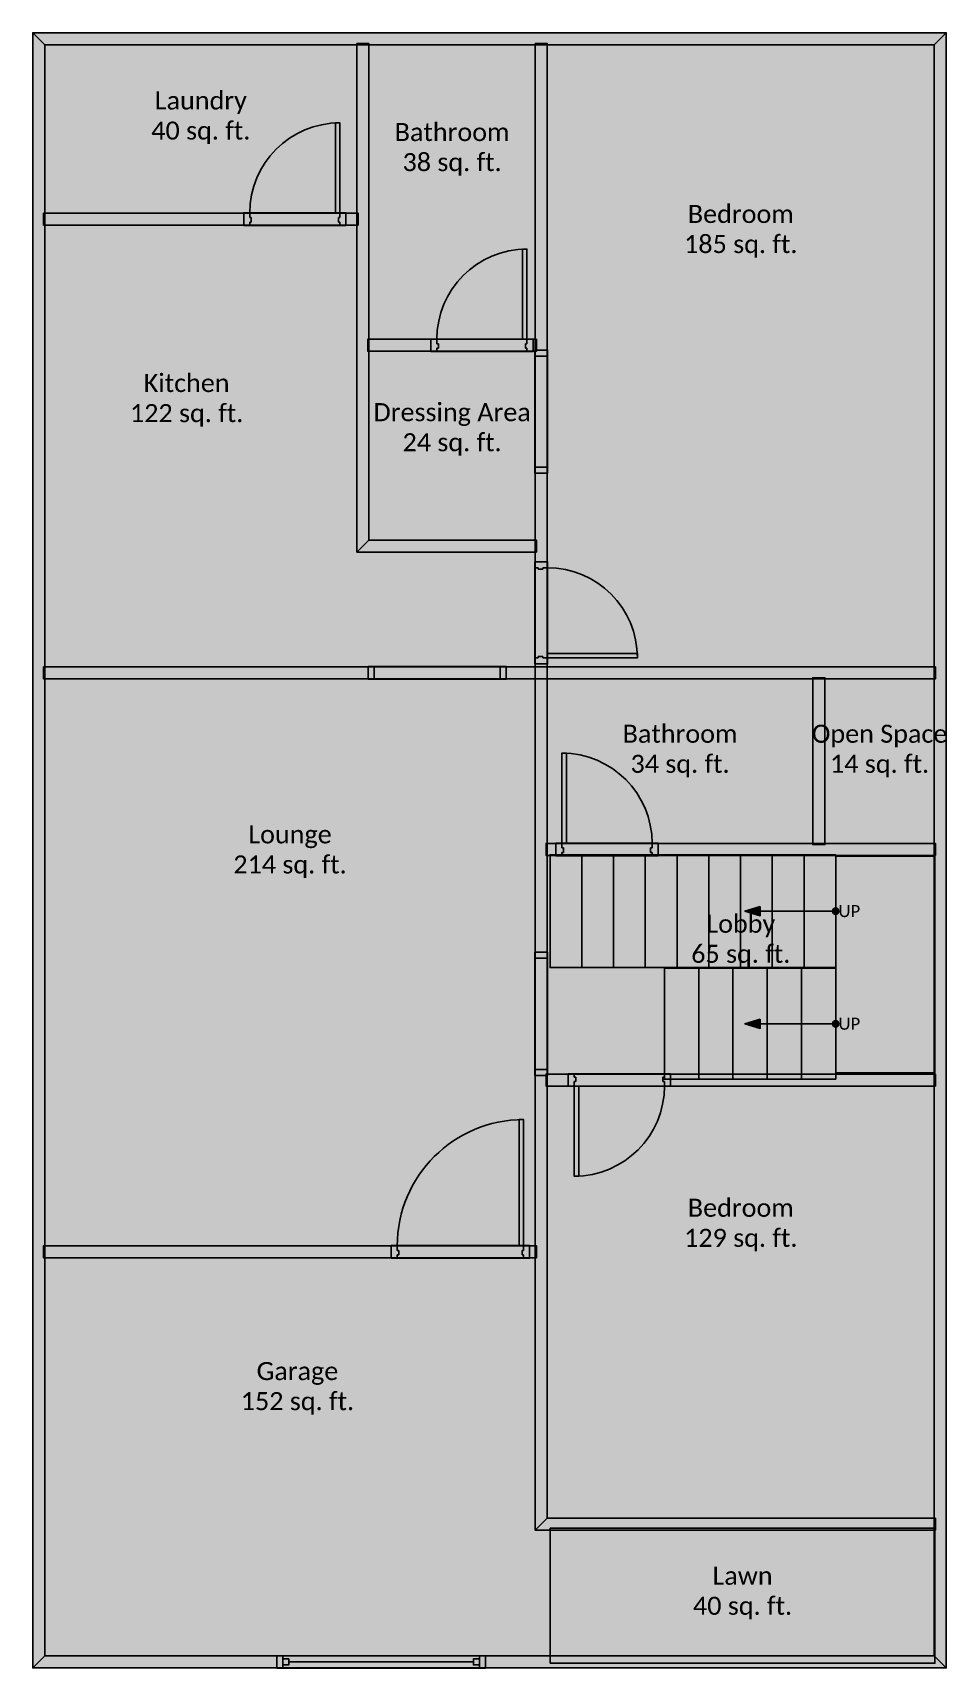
# Model space of a CAD drawing. Extents: x 0 to 25.4, y 0.2 to 45.5.
import ezdxf

# ---------------------------------------------------------------- set-up
doc = ezdxf.new("R2010")
doc.units = 0
doc.header["$MEASUREMENT"] = 0
doc.layers.get('0').update_dxf_attribs({"linetype": 'CONTINUOUS'})
for name, color, linetype in [('BUILDING_ENVELOPE', 7, 'CONTINUOUS'), ('SPACE', 7, 'CONTINUOUS'), ('STAIR', 7, 'CONTINUOUS')]:
    doc.layers.add(name, color=color, linetype=linetype)
doc.styles.get("Standard").update_dxf_attribs({"font": 'txt.shx'})

msp = doc.modelspace()

# ---------------------------------------------------------------- hatches: boundary and pattern name
msp.add_hatch(color=134).paths.add_polyline_path([(22.292, 16.668), (25.042, 16.668), (25.042, 22.668), (22.292, 22.668)])
at = {"layer": 'BUILDING_ENVELOPE'}
for points in [[(0.357, 45.167), (0.357, 0.5), (0.024, 0.167), (0.024, 45.5)], [(0.024, 45.5), (25.357, 45.5), (25.024, 45.167), (0.357, 45.167)], [(25.357, 45.5), (25.357, 0.167), (25.024, 0.5), (25.024, 45.167)], [(9.014, 45.167), (9.347, 45.167), (9.347, 45.2), (9.014, 45.2)], [(9.014, 31.102), (9.014, 45.167), (9.347, 45.167), (9.347, 31.436)], [(13.958, 45.167), (14.292, 45.167), (14.292, 45.2), (13.958, 45.2)], [(13.958, 3.985), (13.958, 45.167), (14.292, 45.167), (14.292, 4.318)], [(8.417, 43.001), (8.417, 40.501), (8.542, 40.501), (8.542, 43.001)], [(0.357, 40.168), (0.357, 40.501), (0.324, 40.501), (0.324, 40.168)], [(0.357, 40.501), (9.014, 40.501), (9.014, 40.168), (0.357, 40.168)], [(9.014, 40.501), (9.014, 40.168), (9.047, 40.168), (9.047, 40.501)], [(13.605, 39.501), (13.605, 37.001), (13.73, 37.001), (13.73, 39.501)], [(9.347, 36.668), (9.347, 37.001), (9.314, 37.001), (9.314, 36.668)], [(9.347, 37.001), (13.958, 37.001), (13.958, 36.668), (9.347, 36.668)], [(13.958, 37.001), (13.958, 36.668), (13.992, 36.668), (13.992, 37.001)], [(9.347, 31.436), (13.958, 31.436), (13.958, 31.102), (9.014, 31.102)], [(13.958, 31.436), (13.958, 31.102), (13.992, 31.102), (13.992, 31.436)], [(16.792, 28.293), (14.292, 28.293), (14.292, 28.168), (16.792, 28.168)], [(0.357, 27.585), (0.357, 27.918), (0.324, 27.918), (0.324, 27.585)], [(0.357, 27.918), (25.024, 27.918), (25.024, 27.585), (0.357, 27.585)], [(25.024, 27.918), (25.024, 27.585), (25.057, 27.585), (25.057, 27.918)], [(21.656, 27.585), (21.989, 27.585), (21.989, 27.618), (21.656, 27.618)], [(21.656, 23.028), (21.656, 27.585), (21.989, 27.585), (21.989, 23.028)], [(14.825, 25.528), (14.825, 23.028), (14.7, 23.028), (14.7, 25.528)], [(14.292, 22.694), (14.292, 23.028), (14.258, 23.028), (14.258, 22.694)], [(14.292, 23.028), (25.024, 23.028), (25.024, 22.694), (14.292, 22.694)], [(21.989, 23.028), (21.656, 23.028), (21.656, 22.994), (21.989, 22.994)], [(25.024, 23.028), (25.024, 22.694), (25.057, 22.694), (25.057, 23.028)], [(14.292, 16.3), (14.292, 16.633), (14.258, 16.633), (14.258, 16.3)], [(14.292, 16.633), (25.024, 16.633), (25.024, 16.3), (14.292, 16.3)], [(25.024, 16.633), (25.024, 16.3), (25.057, 16.3), (25.057, 16.633)], [(15.167, 13.8), (15.167, 16.3), (15.042, 16.3), (15.042, 13.8)], [(13.509, 15.37), (13.509, 11.87), (13.634, 11.87), (13.634, 15.37)], [(0.357, 11.536), (0.357, 11.87), (0.324, 11.87), (0.324, 11.536)], [(0.357, 11.87), (13.958, 11.87), (13.958, 11.536), (0.357, 11.536)], [(13.958, 11.87), (13.958, 11.536), (13.992, 11.536), (13.992, 11.87)], [(14.292, 4.318), (25.024, 4.318), (25.024, 3.985), (13.958, 3.985)], [(25.024, 4.318), (25.024, 3.985), (25.057, 3.985), (25.057, 4.318)], [(0.357, 0.5), (25.024, 0.5), (25.357, 0.167), (0.024, 0.167)]]:
    msp.add_hatch(color=7, dxfattribs=at).paths.add_polyline_path(points)
h = msp.add_hatch(color=7, dxfattribs=at)
h.paths.add_polyline_path([(8.708, 40.168), (8.708, 40.501), (8.542, 40.501), (8.542, 40.376), (8.542, 40.251), (8.542, 40.168)])
h.paths.add_polyline_path([(5.875, 40.168), (5.875, 40.501), (6.042, 40.501), (6.042, 40.376), (6.042, 40.251), (6.042, 40.168)])
h = msp.add_hatch(color=7, dxfattribs=at)
h.paths.add_polyline_path([(8.542, 40.376), (8.5, 40.376), (8.5, 40.251), (8.542, 40.251)])
h.paths.add_polyline_path([(6.042, 40.376), (6.083, 40.376), (6.083, 40.251), (6.042, 40.251)])
h = msp.add_hatch(color=7, dxfattribs=at)
h.paths.add_polyline_path([(13.897, 36.668), (13.897, 37.001), (13.73, 37.001), (13.73, 36.876), (13.73, 36.751), (13.73, 36.668)])
h.paths.add_polyline_path([(11.064, 36.668), (11.064, 37.001), (11.23, 37.001), (11.23, 36.876), (11.23, 36.751), (11.23, 36.668)])
h = msp.add_hatch(color=7, dxfattribs=at)
h.paths.add_polyline_path([(13.73, 36.876), (13.689, 36.876), (13.689, 36.751), (13.73, 36.751)])
h.paths.add_polyline_path([(11.23, 36.876), (11.272, 36.876), (11.272, 36.751), (11.23, 36.751)])
h = msp.add_hatch(color=7, dxfattribs=at)
h.paths.add_polyline_path([(14.292, 36.703), (13.958, 36.703), (13.958, 36.536), (14.292, 36.536)])
h.paths.add_polyline_path([(14.292, 33.291), (13.958, 33.291), (13.958, 33.458), (14.292, 33.458)])
h = msp.add_hatch(color=7, dxfattribs=at)
h.paths.add_polyline_path([(13.958, 28.001), (14.292, 28.001), (14.292, 28.168), (14.167, 28.168), (14.042, 28.168), (13.958, 28.168)])
h.paths.add_polyline_path([(13.958, 30.835), (14.292, 30.835), (14.292, 30.668), (14.167, 30.668), (14.042, 30.668), (13.958, 30.668)])
h = msp.add_hatch(color=7, dxfattribs=at)
h.paths.add_polyline_path([(14.167, 28.168), (14.167, 28.21), (14.042, 28.21), (14.042, 28.168)])
h.paths.add_polyline_path([(14.167, 30.668), (14.167, 30.626), (14.042, 30.626), (14.042, 30.668)])
h = msp.add_hatch(color=7, dxfattribs=at)
h.paths.add_polyline_path([(13.156, 27.585), (13.156, 27.918), (12.989, 27.918), (12.989, 27.585)])
h.paths.add_polyline_path([(9.322, 27.585), (9.322, 27.918), (9.489, 27.918), (9.489, 27.585)])
h = msp.add_hatch(color=134, dxfattribs=at)
h.paths.add_polyline_path([(22.292, 19.585), (21.412, 19.585), (21.412, 22.712), (22.292, 22.712)])
h.paths.add_polyline_path([(21.412, 19.585), (20.531, 19.585), (20.531, 22.712), (21.412, 22.712)])
h.paths.add_polyline_path([(20.531, 19.585), (19.651, 19.585), (19.651, 22.712), (20.531, 22.712)])
h.paths.add_polyline_path([(19.651, 19.585), (18.771, 19.585), (18.771, 22.712), (19.651, 22.712)])
h.paths.add_polyline_path([(18.771, 19.585), (17.891, 19.585), (17.891, 22.712), (18.771, 22.712)])
h.paths.add_polyline_path([(17.891, 19.585), (17.011, 19.585), (17.011, 22.712), (17.891, 22.712)])
h.paths.add_polyline_path([(17.011, 19.585), (16.131, 19.585), (16.131, 22.712), (17.011, 22.712)])
h.paths.add_polyline_path([(16.131, 19.585), (15.251, 19.585), (15.251, 22.712), (16.131, 22.712)])
h.paths.add_polyline_path([(15.251, 19.585), (14.371, 19.585), (14.371, 22.712), (15.251, 22.712)])
edge = h.paths.add_edge_path(flags=0)
edge = h.paths.add_edge_path(flags=0)
edge = h.paths.add_edge_path(flags=0)
edge = h.paths.add_edge_path(flags=0)
edge = h.paths.add_edge_path(flags=0)
edge = h.paths.add_edge_path(flags=0)
edge = h.paths.add_edge_path(flags=0)
edge = h.paths.add_edge_path(flags=0)
edge = h.paths.add_edge_path(flags=0)
edge = h.paths.add_edge_path(flags=0)
edge = h.paths.add_edge_path(flags=0)
edge = h.paths.add_edge_path(flags=0)
edge = h.paths.add_edge_path(flags=0)
edge = h.paths.add_edge_path(flags=0)
edge = h.paths.add_edge_path(flags=0)
edge = h.paths.add_edge_path(flags=0)
edge = h.paths.add_edge_path(flags=0)
edge = h.paths.add_edge_path(flags=0)
edge = h.paths.add_edge_path(flags=0)
edge = h.paths.add_edge_path(flags=0)
edge = h.paths.add_edge_path(flags=0)
edge = h.paths.add_edge_path(flags=0)
edge = h.paths.add_edge_path(flags=0)
edge = h.paths.add_edge_path(flags=0)
h = msp.add_hatch(color=7, dxfattribs=at)
h.paths.add_polyline_path([(14.533, 22.694), (14.533, 23.028), (14.7, 23.028), (14.7, 22.903), (14.7, 22.778), (14.7, 22.694)])
h.paths.add_polyline_path([(17.366, 22.694), (17.366, 23.028), (17.2, 23.028), (17.2, 22.903), (17.2, 22.778), (17.2, 22.694)])
h = msp.add_hatch(color=7, dxfattribs=at)
h.paths.add_polyline_path([(14.7, 22.903), (14.741, 22.903), (14.741, 22.778), (14.7, 22.778)])
h.paths.add_polyline_path([(17.2, 22.903), (17.158, 22.903), (17.158, 22.778), (17.2, 22.778)])
h = msp.add_hatch(color=134, dxfattribs=at)
h.paths.add_polyline_path([(22.292, 16.486), (21.342, 16.486), (21.342, 19.565), (22.292, 19.565)])
h.paths.add_polyline_path([(21.342, 16.486), (20.392, 16.486), (20.392, 19.565), (21.342, 19.565)])
h.paths.add_polyline_path([(20.392, 16.486), (19.442, 16.486), (19.442, 19.565), (20.392, 19.565)])
h.paths.add_polyline_path([(19.442, 16.486), (18.492, 16.486), (18.492, 19.565), (19.442, 19.565)])
h.paths.add_polyline_path([(18.492, 16.486), (17.542, 16.486), (17.542, 19.565), (18.492, 19.565)])
edge = h.paths.add_edge_path(flags=0)
edge = h.paths.add_edge_path(flags=0)
edge = h.paths.add_edge_path(flags=0)
edge = h.paths.add_edge_path(flags=0)
edge = h.paths.add_edge_path(flags=0)
edge = h.paths.add_edge_path(flags=0)
edge = h.paths.add_edge_path(flags=0)
edge = h.paths.add_edge_path(flags=0)
edge = h.paths.add_edge_path(flags=0)
edge = h.paths.add_edge_path(flags=0)
edge = h.paths.add_edge_path(flags=0)
edge = h.paths.add_edge_path(flags=0)
edge = h.paths.add_edge_path(flags=0)
edge = h.paths.add_edge_path(flags=0)
edge = h.paths.add_edge_path(flags=0)
edge = h.paths.add_edge_path(flags=0)
edge = h.paths.add_edge_path(flags=0)
edge = h.paths.add_edge_path(flags=0)
edge = h.paths.add_edge_path(flags=0)
edge = h.paths.add_edge_path(flags=0)
edge = h.paths.add_edge_path(flags=0)
edge = h.paths.add_edge_path(flags=0)
edge = h.paths.add_edge_path(flags=0)
edge = h.paths.add_edge_path(flags=0)
edge = h.paths.add_edge_path(flags=0)
edge = h.paths.add_edge_path(flags=0)
edge = h.paths.add_edge_path(flags=0)
edge = h.paths.add_edge_path(flags=0)
h = msp.add_hatch(color=7, dxfattribs=at)
h.paths.add_polyline_path([(14.875, 16.633), (14.875, 16.3), (15.042, 16.3), (15.042, 16.425), (15.042, 16.55), (15.042, 16.633)])
h.paths.add_polyline_path([(17.708, 16.633), (17.708, 16.3), (17.542, 16.3), (17.542, 16.425), (17.542, 16.55), (17.542, 16.633)])
h = msp.add_hatch(color=7, dxfattribs=at)
h.paths.add_polyline_path([(15.042, 16.425), (15.083, 16.425), (15.083, 16.55), (15.042, 16.55)])
h.paths.add_polyline_path([(17.542, 16.425), (17.5, 16.425), (17.5, 16.55), (17.542, 16.55)])
h = msp.add_hatch(color=7, dxfattribs=at)
h.paths.add_polyline_path([(13.8, 11.536), (13.8, 11.87), (13.634, 11.87), (13.634, 11.745), (13.634, 11.62), (13.634, 11.536)])
h.paths.add_polyline_path([(9.967, 11.536), (9.967, 11.87), (10.134, 11.87), (10.134, 11.745), (10.134, 11.62), (10.134, 11.536)])
h = msp.add_hatch(color=7, dxfattribs=at)
h.paths.add_polyline_path([(13.634, 11.745), (13.592, 11.745), (13.592, 11.62), (13.634, 11.62)])
h.paths.add_polyline_path([(10.134, 11.745), (10.175, 11.745), (10.175, 11.62), (10.134, 11.62)])
h = msp.add_hatch(color=7, dxfattribs=at)
h.paths.add_polyline_path([(6.792, 0.167), (6.792, 0.5), (6.958, 0.5), (6.958, 0.417), (6.958, 0.25), (6.958, 0.167)])
h.paths.add_polyline_path([(12.577, 0.167), (12.577, 0.5), (12.41, 0.5), (12.41, 0.417), (12.41, 0.25), (12.41, 0.167)])
h = msp.add_hatch(color=7, dxfattribs=at)
h.paths.add_polyline_path([(6.958, 0.417), (7.125, 0.417), (7.125, 0.25), (6.958, 0.25)])
h.paths.add_polyline_path([(12.41, 0.417), (12.244, 0.417), (12.244, 0.25), (12.41, 0.25)])
at = {"layer": 'SPACE'}
for color, points in [(254, [(9.014, 40.501), (9.014, 45.167), (0.357, 45.167), (0.357, 40.501)]), (5, [(13.958, 37.001), (13.958, 45.167), (9.347, 45.167), (9.347, 37.001)]), (10, [(14.292, 27.918), (25.024, 27.918), (25.024, 45.167), (14.292, 45.167)]), (40, [(13.958, 31.102), (9.014, 31.102), (9.014, 40.168), (0.357, 40.168), (0.357, 27.918), (13.958, 27.918)]), (11, [(13.958, 31.436), (13.958, 36.668), (9.347, 36.668), (9.347, 31.436)]), (2, [(13.958, 11.87), (13.958, 27.585), (0.357, 27.585), (0.357, 11.87), (13.958, 11.87)]), (5, [(21.656, 27.585), (14.292, 27.585), (14.292, 23.028), (21.656, 23.028)]), (4, [(21.989, 27.585), (21.989, 23.028), (25.024, 23.028), (25.024, 27.585)]), (6, [(25.024, 16.633), (25.024, 22.694), (14.292, 22.694), (14.292, 16.633), (25.024, 16.633)]), (10, [(25.024, 16.3), (14.292, 16.3), (14.292, 4.318), (25.024, 4.318), (25.024, 16.3)]), (22, [(14.371, 3.985), (13.958, 3.985), (13.958, 11.536), (0.357, 11.536), (0.357, 0.5), (14.371, 0.5)]), (111, [(14.371, 0.298), (25.043, 0.298), (25.043, 4.039), (14.371, 4.039)])]:
    msp.add_hatch(color=color, dxfattribs=at).paths.add_polyline_path(points)
at = {"layer": 'STAIR'}
for points in [[(20.196, 21.276), (20.196, 21.021), (19.771, 21.151)], [(20.196, 18.153), (20.196, 17.898), (19.771, 18.028)]]:
    msp.add_hatch(color=134, dxfattribs=at).paths.add_polyline_path(points)
h = msp.add_hatch(color=134, dxfattribs=at)
edge = h.paths.add_edge_path()
edge.add_arc((22.292, 21.148), 0.0868, 0, 360)
h = msp.add_hatch(color=134, dxfattribs=at)
edge = h.paths.add_edge_path()
edge.add_arc((22.292, 18.025), 0.0868, 0, 360)

# ---------------------------------------------------------------- linework, layer by layer
at = {"color": 7, "linetype": 'CONTINUOUS'}
msp.add_lwpolyline([(22.292, 16.668), (25.042, 16.668), (25.042, 22.668), (22.292, 22.668)], close=True, dxfattribs=at)
at = {"layer": 'BUILDING_ENVELOPE', "color": 7, "linetype": 'CONTINUOUS'}
for p, q in [((0.024, 45.5), (0.024, 0.167)), ((0.024, 45.5), (25.357, 45.5)), ((25.357, 45.5), (25.357, 0.167)), ((0.357, 45.167), (0.357, 0.5)), ((0.357, 45.167), (25.024, 45.167)), ((9.014, 31.102), (9.014, 45.167)), ((9.347, 31.436), (9.347, 45.167)), ((13.958, 3.985), (13.958, 45.167)), ((14.292, 4.318), (14.292, 45.167)), ((25.024, 45.167), (25.024, 0.5)), ((0.357, 40.501), (9.014, 40.501)), ((5.875, 40.168), (5.875, 40.501)), ((5.875, 40.501), (6.042, 40.501)), ((5.875, 40.168), (5.875, 40.501)), ((6.042, 40.501), (6.042, 40.376)), ((6.042, 40.376), (6.083, 40.376)), ((6.083, 40.376), (6.083, 40.251)), ((8.542, 40.376), (8.5, 40.376)), ((8.5, 40.376), (8.5, 40.251)), ((8.708, 40.501), (8.542, 40.501)), ((8.542, 40.501), (8.542, 40.376)), ((8.708, 40.168), (8.708, 40.501)), ((8.708, 40.168), (8.708, 40.501)), ((0.357, 40.168), (9.014, 40.168)), ((6.042, 40.168), (5.875, 40.168)), ((6.042, 40.251), (6.042, 40.168)), ((6.083, 40.251), (6.042, 40.251)), ((8.5, 40.251), (8.542, 40.251)), ((8.542, 40.251), (8.542, 40.168)), ((8.542, 40.168), (8.708, 40.168)), ((9.347, 37.001), (13.958, 37.001)), ((11.064, 36.668), (11.064, 37.001)), ((11.064, 37.001), (11.23, 37.001)), ((11.064, 36.668), (11.064, 37.001)), ((11.23, 37.001), (11.23, 36.876)), ((11.23, 36.876), (11.272, 36.876)), ((11.23, 36.751), (11.23, 36.668)), ((11.272, 36.751), (11.23, 36.751)), ((11.272, 36.876), (11.272, 36.751)), ((13.73, 36.876), (13.689, 36.876)), ((13.689, 36.876), (13.689, 36.751)), ((13.689, 36.751), (13.73, 36.751)), ((13.897, 37.001), (13.73, 37.001)), ((13.73, 37.001), (13.73, 36.876)), ((13.73, 36.751), (13.73, 36.668)), ((13.897, 36.668), (13.897, 37.001)), ((13.897, 36.668), (13.897, 37.001)), ((9.347, 36.668), (13.958, 36.668)), ((11.23, 36.668), (11.064, 36.668)), ((13.73, 36.668), (13.897, 36.668)), ((14.292, 36.703), (13.958, 36.703)), ((14.292, 33.291), (13.958, 33.291)), ((9.347, 31.436), (13.958, 31.436)), ((9.014, 31.102), (13.958, 31.102)), ((13.958, 30.835), (14.292, 30.835)), ((13.958, 30.668), (13.958, 30.835)), ((13.958, 30.835), (14.292, 30.835)), ((14.292, 30.835), (14.292, 30.668)), ((14.042, 30.668), (13.958, 30.668)), ((14.042, 30.626), (14.042, 30.668)), ((14.167, 30.626), (14.042, 30.626)), ((14.292, 30.668), (14.167, 30.668)), ((14.167, 30.668), (14.167, 30.626)), ((14.042, 28.168), (13.958, 28.168)), ((13.958, 28.168), (13.958, 28.001)), ((14.167, 28.21), (14.042, 28.21)), ((14.042, 28.21), (14.042, 28.168)), ((14.167, 28.168), (14.167, 28.21)), ((14.292, 28.168), (14.167, 28.168)), ((14.292, 28.001), (14.292, 28.168)), ((0.357, 27.918), (25.024, 27.918)), ((9.322, 27.585), (9.322, 27.918)), ((13.156, 27.585), (13.156, 27.918)), ((13.958, 28.001), (14.292, 28.001)), ((13.958, 28.001), (14.292, 28.001)), ((0.357, 27.585), (25.024, 27.585)), ((21.656, 23.028), (21.656, 27.585)), ((21.989, 23.028), (21.989, 27.585)), ((14.292, 23.028), (25.024, 23.028)), ((14.292, 22.694), (25.024, 22.694)), ((14.533, 22.694), (14.533, 23.028)), ((14.533, 23.028), (14.7, 23.028)), ((14.533, 22.694), (14.533, 23.028)), ((14.7, 22.694), (14.533, 22.694)), ((14.7, 23.028), (14.7, 22.903)), ((14.7, 22.903), (14.741, 22.903)), ((14.7, 22.778), (14.7, 22.694)), ((14.741, 22.778), (14.7, 22.778)), ((14.741, 22.903), (14.741, 22.778)), ((17.2, 22.903), (17.158, 22.903)), ((17.158, 22.903), (17.158, 22.778)), ((17.158, 22.778), (17.2, 22.778)), ((17.366, 23.028), (17.2, 23.028)), ((17.2, 23.028), (17.2, 22.903)), ((17.2, 22.778), (17.2, 22.694)), ((17.2, 22.694), (17.366, 22.694)), ((17.366, 22.694), (17.366, 23.028)), ((17.366, 22.694), (17.366, 23.028)), ((14.292, 20.008), (13.958, 20.008)), ((14.292, 16.595), (13.958, 16.595)), ((14.292, 16.633), (25.024, 16.633)), ((14.875, 16.633), (14.875, 16.3)), ((15.042, 16.633), (14.875, 16.633)), ((14.875, 16.633), (14.875, 16.3)), ((15.042, 16.55), (15.042, 16.633)), ((15.083, 16.55), (15.042, 16.55)), ((15.042, 16.3), (15.042, 16.425)), ((15.042, 16.425), (15.083, 16.425)), ((15.083, 16.425), (15.083, 16.55)), ((17.5, 16.425), (17.5, 16.55)), ((17.5, 16.55), (17.542, 16.55)), ((17.542, 16.425), (17.5, 16.425)), ((17.542, 16.55), (17.542, 16.633)), ((17.542, 16.633), (17.708, 16.633)), ((17.542, 16.3), (17.542, 16.425)), ((17.708, 16.633), (17.708, 16.3)), ((17.708, 16.633), (17.708, 16.3)), ((14.292, 16.3), (25.024, 16.3)), ((14.875, 16.3), (15.042, 16.3)), ((17.708, 16.3), (17.542, 16.3)), ((0.357, 11.87), (13.958, 11.87)), ((9.967, 11.536), (9.967, 11.87)), ((9.967, 11.87), (10.134, 11.87)), ((9.967, 11.536), (9.967, 11.87)), ((10.134, 11.87), (10.134, 11.745)), ((13.8, 11.87), (13.634, 11.87)), ((13.634, 11.87), (13.634, 11.745)), ((13.8, 11.536), (13.8, 11.87)), ((13.8, 11.536), (13.8, 11.87)), ((0.357, 11.536), (13.958, 11.536)), ((10.134, 11.536), (9.967, 11.536)), ((10.134, 11.745), (10.175, 11.745)), ((10.134, 11.62), (10.134, 11.536)), ((10.175, 11.62), (10.134, 11.62)), ((10.175, 11.745), (10.175, 11.62)), ((13.634, 11.745), (13.592, 11.745)), ((13.592, 11.745), (13.592, 11.62)), ((13.592, 11.62), (13.634, 11.62)), ((13.634, 11.62), (13.634, 11.536)), ((13.634, 11.536), (13.8, 11.536)), ((14.292, 4.318), (25.024, 4.318)), ((13.958, 3.985), (25.024, 3.985)), ((0.357, 0.5), (25.024, 0.5)), ((6.792, 0.167), (6.792, 0.5)), ((6.792, 0.5), (6.958, 0.5)), ((6.792, 0.167), (6.792, 0.5)), ((6.958, 0.5), (6.958, 0.417)), ((12.577, 0.5), (12.41, 0.5)), ((12.41, 0.5), (12.41, 0.417)), ((12.577, 0.167), (12.577, 0.5)), ((12.577, 0.167), (12.577, 0.5)), ((0.024, 0.167), (25.357, 0.167)), ((6.958, 0.167), (6.792, 0.167)), ((6.958, 0.25), (6.958, 0.167)), ((7.125, 0.333), (12.244, 0.333)), ((12.41, 0.25), (12.41, 0.167)), ((12.41, 0.167), (12.577, 0.167))]:
    msp.add_line(p, q, dxfattribs=at)
for points in [[(0.357, 45.167), (0.357, 0.5), (0.024, 0.167), (0.024, 45.5)], [(0.024, 45.5), (25.357, 45.5), (25.024, 45.167), (0.357, 45.167)], [(25.357, 45.5), (25.357, 0.167), (25.024, 0.5), (25.024, 45.167)], [(9.014, 45.167), (9.347, 45.167), (9.347, 45.2), (9.014, 45.2)], [(9.014, 31.102), (9.014, 45.167), (9.347, 45.167), (9.347, 31.436)], [(13.958, 45.167), (14.292, 45.167), (14.292, 45.2), (13.958, 45.2)], [(13.958, 3.985), (13.958, 45.167), (14.292, 45.167), (14.292, 4.318)], [(8.417, 43.001), (8.417, 40.501), (8.542, 40.501), (8.542, 43.001)], [(0.357, 40.168), (0.357, 40.501), (0.324, 40.501), (0.324, 40.168)], [(0.357, 40.501), (9.014, 40.501), (9.014, 40.168), (0.357, 40.168)], [(5.875, 40.16), (8.708, 40.16), (8.708, 40.509), (5.875, 40.509)], [(9.014, 40.501), (9.014, 40.168), (9.047, 40.168), (9.047, 40.501)], [(13.605, 39.501), (13.605, 37.001), (13.73, 37.001), (13.73, 39.501)], [(9.347, 36.668), (9.347, 37.001), (9.314, 37.001), (9.314, 36.668)], [(9.347, 37.001), (13.958, 37.001), (13.958, 36.668), (9.347, 36.668)], [(11.064, 36.66), (13.897, 36.66), (13.897, 37.009), (11.064, 37.009)], [(13.958, 37.001), (13.958, 36.668), (13.992, 36.668), (13.992, 37.001)], [(14.3, 33.291), (14.3, 36.703), (13.95, 36.703), (13.95, 33.291)], [(14.292, 36.703), (13.958, 36.703), (13.958, 36.536), (14.292, 36.536)], [(14.292, 33.291), (13.958, 33.291), (13.958, 33.458), (14.292, 33.458)], [(9.347, 31.436), (13.958, 31.436), (13.958, 31.102), (9.014, 31.102)], [(13.958, 31.436), (13.958, 31.102), (13.992, 31.102), (13.992, 31.436)], [(13.95, 30.835), (13.95, 28.001), (14.3, 28.001), (14.3, 30.835)], [(16.792, 28.293), (14.292, 28.293), (14.292, 28.168), (16.792, 28.168)], [(0.357, 27.585), (0.357, 27.918), (0.324, 27.918), (0.324, 27.585)], [(0.357, 27.918), (25.024, 27.918), (25.024, 27.585), (0.357, 27.585)], [(9.322, 27.577), (13.156, 27.577), (13.156, 27.926), (9.322, 27.926)], [(9.322, 27.585), (9.322, 27.918), (9.489, 27.918), (9.489, 27.585)], [(13.156, 27.585), (13.156, 27.918), (12.989, 27.918), (12.989, 27.585)], [(25.024, 27.918), (25.024, 27.585), (25.057, 27.585), (25.057, 27.918)], [(21.656, 27.585), (21.989, 27.585), (21.989, 27.618), (21.656, 27.618)], [(21.656, 23.028), (21.656, 27.585), (21.989, 27.585), (21.989, 23.028)], [(14.825, 25.528), (14.825, 23.028), (14.7, 23.028), (14.7, 25.528)], [(14.292, 22.694), (14.292, 23.028), (14.258, 23.028), (14.258, 22.694)], [(14.292, 23.028), (25.024, 23.028), (25.024, 22.694), (14.292, 22.694)], [(17.366, 22.686), (14.533, 22.686), (14.533, 23.036), (17.366, 23.036)], [(21.989, 23.028), (21.656, 23.028), (21.656, 22.994), (21.989, 22.994)], [(25.024, 23.028), (25.024, 22.694), (25.057, 22.694), (25.057, 23.028)], [(14.3, 16.595), (14.3, 20.008), (13.95, 20.008), (13.95, 16.595)], [(14.292, 20.008), (13.958, 20.008), (13.958, 19.841), (14.292, 19.841)], [(14.292, 16.595), (13.958, 16.595), (13.958, 16.762), (14.292, 16.762)], [(14.292, 16.3), (14.292, 16.633), (14.258, 16.633), (14.258, 16.3)], [(14.292, 16.633), (25.024, 16.633), (25.024, 16.3), (14.292, 16.3)], [(17.708, 16.641), (14.875, 16.641), (14.875, 16.292), (17.708, 16.292)], [(25.024, 16.633), (25.024, 16.3), (25.057, 16.3), (25.057, 16.633)], [(15.167, 13.8), (15.167, 16.3), (15.042, 16.3), (15.042, 13.8)], [(13.509, 15.37), (13.509, 11.87), (13.634, 11.87), (13.634, 15.37)], [(0.357, 11.536), (0.357, 11.87), (0.324, 11.87), (0.324, 11.536)], [(0.357, 11.87), (13.958, 11.87), (13.958, 11.536), (0.357, 11.536)], [(9.967, 11.528), (13.8, 11.528), (13.8, 11.878), (9.967, 11.878)], [(13.958, 11.87), (13.958, 11.536), (13.992, 11.536), (13.992, 11.87)], [(14.292, 4.318), (25.024, 4.318), (25.024, 3.985), (13.958, 3.985)], [(25.024, 4.318), (25.024, 3.985), (25.057, 3.985), (25.057, 4.318)], [(0.357, 0.5), (25.024, 0.5), (25.357, 0.167), (0.024, 0.167)], [(6.792, 0.159), (12.577, 0.159), (12.577, 0.508), (6.792, 0.508)], [(6.958, 0.417), (7.125, 0.417), (7.125, 0.25), (6.958, 0.25)], [(12.41, 0.417), (12.244, 0.417), (12.244, 0.25), (12.41, 0.25)]]:
    msp.add_lwpolyline(points, close=True, dxfattribs=at)
at = {"layer": 'BUILDING_ENVELOPE', "color": 9, "linetype": 'CONTINUOUS'}
for points in [[(15.251, 19.585), (14.371, 19.585), (14.371, 22.712), (15.251, 22.712)], [(16.131, 19.585), (15.251, 19.585), (15.251, 22.712), (16.131, 22.712)], [(17.011, 19.585), (16.131, 19.585), (16.131, 22.712), (17.011, 22.712)], [(17.891, 19.585), (17.011, 19.585), (17.011, 22.712), (17.891, 22.712)], [(18.771, 19.585), (17.891, 19.585), (17.891, 22.712), (18.771, 22.712)], [(19.651, 19.585), (18.771, 19.585), (18.771, 22.712), (19.651, 22.712)], [(20.531, 19.585), (19.651, 19.585), (19.651, 22.712), (20.531, 22.712)], [(21.412, 19.585), (20.531, 19.585), (20.531, 22.712), (21.412, 22.712)], [(22.292, 19.585), (21.412, 19.585), (21.412, 22.712), (22.292, 22.712)], [(18.492, 16.486), (17.542, 16.486), (17.542, 19.565), (18.492, 19.565)], [(19.442, 16.486), (18.492, 16.486), (18.492, 19.565), (19.442, 19.565)], [(20.392, 16.486), (19.442, 16.486), (19.442, 19.565), (20.392, 19.565)], [(21.342, 16.486), (20.392, 16.486), (20.392, 19.565), (21.342, 19.565)], [(22.292, 16.486), (21.342, 16.486), (21.342, 19.565), (22.292, 19.565)]]:
    msp.add_lwpolyline(points, close=True, dxfattribs=at)
at = {"layer": 'BUILDING_ENVELOPE', "color": 7, "linetype": 'CONTINUOUS'}
for centre, radius, start, end in [((8.542, 40.501), 2.5, 90, 180), ((13.73, 37.001), 2.5, 90, 180), ((14.292, 28.168), 2.5, 0, 90), ((14.7, 23.028), 2.5, 0, 90), ((15.042, 16.3), 2.5, 270, 0), ((13.634, 11.87), 3.5, 90, 180)]:
    msp.add_arc(centre, radius, start, end, dxfattribs=at)
at = {"layer": 'SPACE', "linetype": 'CONTINUOUS'}
for p, q in [((13.958, 27.585), (0.357, 27.585)), ((0.357, 27.585), (0.357, 11.87)), ((13.958, 11.87), (13.958, 27.585)), ((25.024, 22.694), (14.292, 22.694)), ((14.292, 22.694), (14.292, 16.633)), ((25.024, 16.633), (25.024, 22.694)), ((14.292, 16.633), (25.024, 16.633)), ((25.024, 16.3), (14.292, 16.3)), ((14.292, 16.3), (14.292, 4.318)), ((25.024, 4.318), (25.024, 16.3)), ((0.357, 11.87), (13.958, 11.87)), ((14.292, 4.318), (25.024, 4.318))]:
    msp.add_line(p, q, dxfattribs=at)
for points in [[(9.014, 40.501), (9.014, 45.167), (0.357, 45.167), (0.357, 40.501)], [(13.958, 37.001), (13.958, 45.167), (9.347, 45.167), (9.347, 37.001)], [(14.292, 27.918), (25.024, 27.918), (25.024, 45.167), (14.292, 45.167)], [(13.958, 31.102), (9.014, 31.102), (9.014, 40.168), (0.357, 40.168), (0.357, 27.918), (13.958, 27.918)], [(13.958, 31.436), (13.958, 36.668), (9.347, 36.668), (9.347, 31.436)], [(21.656, 27.585), (14.292, 27.585), (14.292, 23.028), (21.656, 23.028)], [(21.989, 27.585), (21.989, 23.028), (25.024, 23.028), (25.024, 27.585)], [(14.371, 3.985), (13.958, 3.985), (13.958, 11.536), (0.357, 11.536), (0.357, 0.5), (14.371, 0.5)], [(14.371, 0.298), (25.043, 0.298), (25.043, 4.039), (14.371, 4.039)]]:
    msp.add_lwpolyline(points, close=True, dxfattribs=at)
at = {"layer": 'STAIR', "color": 7, "linetype": 'CONTINUOUS'}
for p, q in [((22.292, 21.148), (19.983, 21.148)), ((22.292, 18.025), (19.983, 18.025))]:
    msp.add_line(p, q, dxfattribs=at)
for points in [[(20.196, 21.276), (20.196, 21.021), (19.771, 21.151)], [(20.196, 18.153), (20.196, 17.898), (19.771, 18.028)]]:
    msp.add_lwpolyline(points, close=True, dxfattribs=at)
for centre in [(22.292, 21.148), (22.292, 18.025)]:
    msp.add_circle(centre, 0.0868, dxfattribs=at)

# ---------------------------------------------------------------- texts
at = {"layer": 'BUILDING_ENVELOPE', "char_height": 0.33333, "width": 0.75327, "attachment_point": 5}
for insert in [(22.668, 21.148), (22.668, 18.025)]:
    msp.add_mtext('\\C7;\\fCalibri|b0|i0|;\\H0.33333206176758;UP', dxfattribs=dict(at, insert=insert))
at = {"layer": 'SPACE', "char_height": 0.5, "attachment_point": 5}
for s, insert, width in [('\\C7;\\fCalibri|b0|i0|;\\H0.50000381469727;Laundry\\P40 sq. ft.\\P\\P', (4.685, 42.725), 2.9469), ('\\C7;\\fCalibri|b0|i0|;\\H0.50000381469727;Bathroom\\P38 sq. ft.\\P\\P', (11.653, 41.85), 3.31902), ('\\C7;\\fCalibri|b0|i0|;\\H0.50000381469727;Bedroom\\P185 sq. ft.\\P\\P', (19.658, 39.579), 3.28479), ('\\C7;\\fCalibri|b0|i0|;\\H0.50000381469727;Kitchen\\P122 sq. ft.\\P\\P', (4.292, 34.892), 3.28479), ('\\C7;\\fCalibri|b0|i0|;\\H0.50000381469727;Dressing Area\\P24 sq. ft.\\P\\P', (11.653, 34.084), 4.32811), ('\\C7;\\fCalibri|b0|i0|;\\H0.50000381469727;Bathroom\\P34 sq. ft.\\P\\P', (17.974, 25.17), 3.31902), ('\\C7;\\fCalibri|b0|i0|;\\H0.50000381469727;Open Space\\P14 sq. ft.\\P\\P', (23.506, 25.17), 3.80925), ('\\C7;\\fCalibri|b0|i0|;\\H0.50000381469727;Lounge\\P214 sq. ft.\\P\\P', (7.158, 22.38), 3.28479), ('\\C7;\\fCalibri|b0|i0|;\\H0.50000381469727;Lobby\\P65 sq. ft.\\P\\P', (19.658, 19.903), 2.9469), ('\\C7;\\fCalibri|b0|i0|;\\H0.50000381469727;Bedroom\\P129 sq. ft.\\P\\P', (19.658, 12.029), 3.28479), ('\\C7;\\fCalibri|b0|i0|;\\H0.50000381469727;Garage\\P152 sq. ft.\\P\\P', (7.364, 7.502), 3.28479), ('\\C7;\\fCalibri|b0|i0|;\\H0.50000381469727;Lawn\\P40 sq. ft.\\P\\P', (19.707, 1.829), 2.9469)]:
    msp.add_mtext(s, dxfattribs=dict(at, insert=insert, width=width))

doc.saveas('drawing.dxf')
